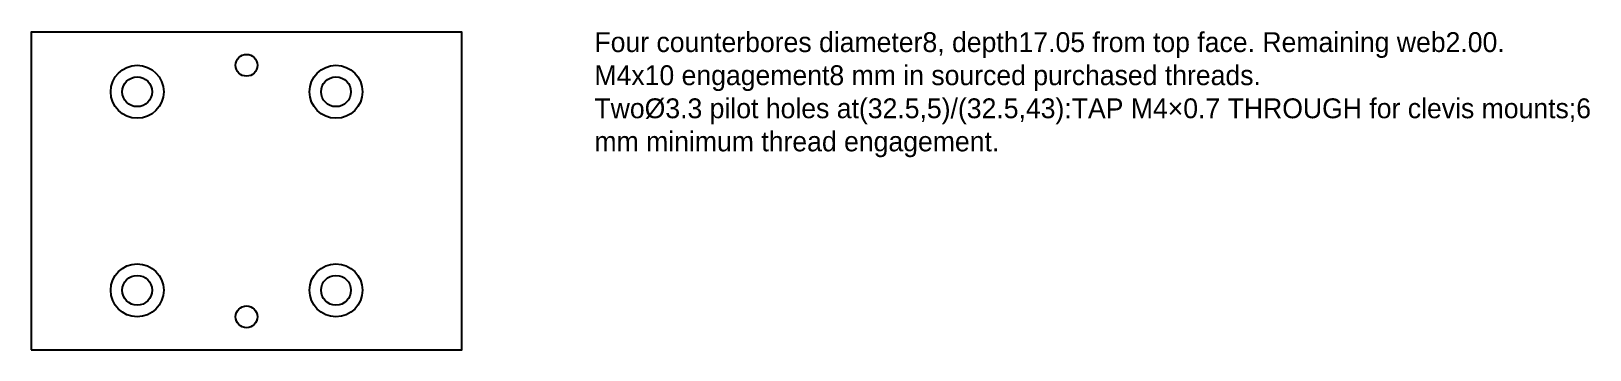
# Model space of a CAD drawing. Header units: millimetres. Extents: x 0 to 235, y 0 to 48.
import ezdxf

# ---------------------------------------------------------------- set-up
doc = ezdxf.new("R2010")
doc.units = ezdxf.units.MM
for name, color, linetype in [('CUT_HOLES', 7, 'Continuous'), ('CUT_OUTER', 7, 'Continuous'), ('MACHINING_NOTES', 7, 'Continuous'), ('MILL_COUNTERBORE_DEPTH_17p05', 7, 'Continuous')]:
    doc.layers.add(name, color=color, linetype=linetype)

msp = doc.modelspace()

# ---------------------------------------------------------------- linework, layer by layer
at = {"layer": 'CUT_HOLES'}
for centre, radius in [((32.5, 43), 1.65), ((16, 39), 2.25), ((46, 39), 2.25), ((16, 9), 2.25), ((46, 9), 2.25), ((32.5, 5), 1.65)]:
    msp.add_circle(centre, radius, dxfattribs=at)
at = {"layer": 'CUT_OUTER'}
msp.add_lwpolyline([(0, 0), (65, 0), (65, 48), (0, 48)], close=True, dxfattribs=at)
at = {"layer": 'MILL_COUNTERBORE_DEPTH_17p05'}
for centre in [(16, 39), (46, 39), (16, 9), (46, 9)]:
    msp.add_circle(centre, 4, dxfattribs=at)

# ---------------------------------------------------------------- texts
at = {"layer": 'MACHINING_NOTES', "insert": (85, 48), "char_height": 3, "width": 150, "attachment_point": 1}
msp.add_mtext('Four counterbores diameter8, depth17.05 from top face. Remaining web2.00. M4x10 engagement8 mm in sourced purchased threads.\\PTwoØ3.3 pilot holes at(32.5,5)/(32.5,43):TAP M4×0.7 THROUGH for clevis mounts;6 mm minimum thread engagement.', dxfattribs=at)

doc.saveas('drawing.dxf')
